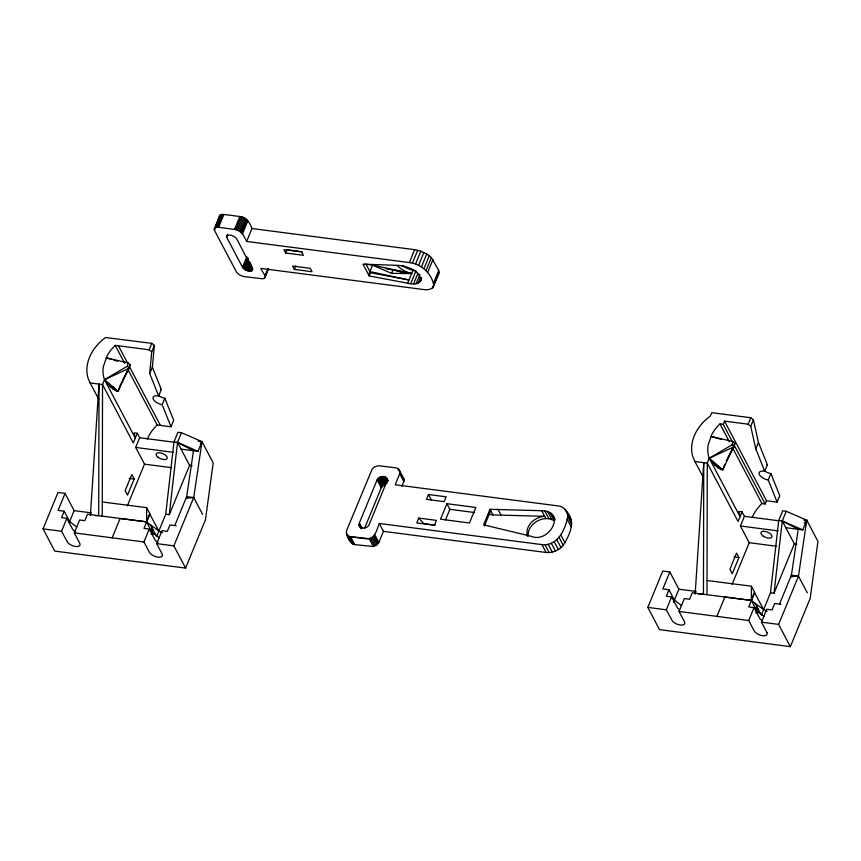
<?xml version="1.0" encoding="UTF-8"?>
<svg xmlns="http://www.w3.org/2000/svg" width="861" height="861" viewBox="0 0 861 861"><rect width="100%" height="100%" fill="white"/><g stroke="black" fill="none" stroke-linecap="round" stroke-linejoin="round"><path stroke-width="1.29" d="M162.406 532.679L158.833 531L146.542 521.895L102.255 516.148L102.524 384.544L104.504 379.701A39.584 30.372 -27.8 0 1 103.385 366.388L107.033 355.991A39.584 30.372 -27.8 0 1 114.136 346.413L115.223 345.39L149.136 349.792L151.73 351.858L149.696 373.566L158.661 395.942L158.047 395.812A7.921 3.735 22.4 0 0 153.097 398.815A7.921 3.735 22.4 0 0 160.878 404.412L162.169 404.681L171.038 426.798L157.186 425L156.099 426.023A39.584 30.372 -27.8 0 0 147.371 439.024M158.08 542.484A7.125 3.369 22.4 0 1 154.711 539.384L149.265 529.052L143.959 528.363L146.639 521.831L146.661 507.646L102.276 501.974M767.162 611.224L763.589 609.545L751.287 600.451L707.01 594.693L707.268 463.1L709.26 458.256A39.584 30.372 -27.8 0 1 708.14 444.943L711.778 434.547A39.584 30.372 -27.8 0 1 718.881 424.957L719.968 423.946L723.208 424.365L732.603 442.188M707.032 580.518L751.405 586.201L751.395 600.375L748.715 606.908L754.021 607.597L759.467 617.94A7.125 3.369 22.4 0 0 761.382 620.071M116.418 389.861L116.375 391.034L118.075 391.271L130.291 364.935L128.246 362.987L106.161 357.81L111.241 359.317M721.174 468.406L721.131 469.579L722.831 469.826L735.036 443.49L732.991 441.542L710.917 436.366L721.077 439.368M90.394 515.567L99.004 384.081L90.136 382.941L88.414 379.12A43.061 33.03 -27.8 0 1 105.526 337.523L151.794 343.345L154.388 345.401L152.354 367.109L149.696 373.566M695.15 594.112L703.76 462.637L694.892 461.485L693.17 457.665A43.061 33.03 -27.8 0 1 710.282 416.078L711.853 412.688L750.803 417.746L753.397 419.813L758.433 442.436L767.399 464.811L764.751 471.268L764.127 471.139A7.921 3.735 22.4 0 0 759.176 474.142A7.921 3.735 22.4 0 0 766.957 479.738L768.249 479.997L777.117 502.124L766.505 500.747L724.532 421.137L748.144 424.204L750.738 426.27L755.775 448.893L764.751 471.268M113.361 387.246L116.375 391.034L113.189 389.15L113.361 387.246L110.057 386.481L104.504 379.701L127.267 366.248L128.246 362.987M718.117 465.801L721.131 469.579L717.945 467.706L718.117 465.801L714.813 465.037L709.26 458.256L732.022 444.803L732.991 441.542M150.363 524.726L156.637 536.586L165.742 514.232L173.965 441.941L177.947 432.265L181.488 432.717L202.012 441.671L213.194 462.874L205.456 519.807L185.589 568.088L54.781 551.094L43.05 528.848L57.988 492.503L65.059 493.428L74.132 510.627L69.149 522.756M165.742 514.232L169.283 514.695L177.506 442.403L181.488 432.717M755.108 603.27L761.393 615.131L770.498 592.788L778.721 520.496L782.703 510.81L786.244 511.273L806.768 520.216L817.95 541.418L810.201 598.352L790.344 646.643L659.526 629.639L647.806 607.403L662.733 571.058L669.815 571.973L678.877 589.182L673.528 602.237M770.498 592.788L774.028 593.24L782.262 520.959L786.244 511.273M193.553 450.249L186.45 498.196L193.725 497.561L202.561 514.318M185.589 568.088L173.868 545.852L193.725 497.561L202.012 441.671L198.095 441.155M798.298 528.805L791.194 576.752L798.481 576.117L807.317 592.863M790.344 646.643L778.624 624.397L798.481 576.117L806.768 520.216L804.152 519.883M399.719 473.668C400.688 470.913 398.471 467.997 395.64 467.803L378.388 465.693L374.363 467.006L372.243 468.879L346.466 530.882C346.23 536.048 349.372 543.151 354.689 544.604L373.319 546.509L377.129 544.55L378.84 542.419L383.425 531.345L379.281 523.477L541.967 544.615C556.475 546.444 564.558 531.259 567.205 519.269C569.401 512.984 564.342 506.311 557.885 505.881L395.199 484.754L399.719 473.668L403.863 481.525L401.85 486.454M403.863 481.525L403.615 478.135L402.109 476.488M383.425 531.345L546.111 552.482C552.558 553.171 559.112 550.254 563.234 545.304C569.347 535.198 576.461 521.884 566.646 511.52M214.174 229.306L219.609 215.713L220.696 214.723L223.935 214.443L239.853 216.509C246.311 217.058 249.991 222.967 251.972 228.542L246.666 241.457L409.352 262.573C420.792 263.875 430.188 272.227 433.406 283.312C435.354 288.995 427.616 290.491 423.58 289.533L260.894 268.417C261.313 271.14 268.428 277.36 262.971 278.824L243.394 276.521L239.433 274.874L236.71 272.453L214.324 230.07L220.029 215.142M219.609 215.713L219.641 217.166M420.663 280.837C420.695 270.483 406.984 266.038 398.277 265.392L362.965 264.133L369.186 275.94L407.694 283.215C412.559 284.496 420.372 284.851 421.632 278.49M433.46 286.638L438.766 273.723L438.712 270.408L431.393 257.622L426.744 254.006L420.825 251.197L414.658 249.668L251.972 228.542M226.583 236.689C228.628 233.04 234.902 236.108 236.732 238.906L252.682 269.504C250.626 273.163 244.363 270.074 242.511 267.276L226.701 237.302L227.541 234.343M386.772 478.425L386.772 481.611L369.294 524.22C367.884 529.504 357.24 529.472 359.381 522.939L377.118 479.857C379.292 475.39 386.933 475.111 387.956 480.675M120.379 384.781L118.075 391.271L104.504 379.701L129.311 368.196L127.267 366.248M724.747 464.413L722.831 469.826L709.26 458.256L734.067 446.751L732.022 444.803M151.181 534.39L153.021 529.719M755.926 612.946L757.777 608.275M102.255 516.148L87.488 514.221L84.841 520.679L79.599 520.001L74.294 532.905L112.145 537.824L120.109 518.462L146.639 521.831L149.728 513.877L158.833 531M153.269 534.53L151.116 530.516L152.096 528.008M758.024 613.086L755.861 609.071L756.851 606.553M146.639 521.831L149.9 513.813L146.661 507.646M391.572 273.378L393.143 269.547L404.842 273.486L405.38 272.173L411.676 273.54L391.572 273.378L372.576 265.134L365.139 264.209M428.444 494.505L426.453 499.348L444.136 501.651L446.127 496.797L428.444 494.505L431.404 500.123M65.059 493.428L58.085 510.401L64.209 511.197L69.655 521.54L76.833 527.115M64.209 511.197L61.562 517.655L66.867 518.344L72.313 528.676A7.125 3.369 22.4 0 0 75.682 531.775M74.294 532.905L79.739 543.248A7.125 3.369 22.4 0 1 76.317 546.531A7.125 3.369 22.4 0 1 67.771 542.667L61.562 531.259L66.867 518.344M149.136 349.792L151.794 343.345M151.73 351.858L154.388 345.401M214.324 230.07L220.696 214.723M214.303 228.617L216.283 227.369L221.6 214.454M216.283 227.369L217.381 227.272L222.698 214.357M217.381 227.272L218.629 227.347L223.935 214.443M104.504 379.701L135.295 438.109L134.058 432.846L137.297 433.266L133.315 442.952L102.524 384.544L99.004 384.081L98.703 515.685L95.141 515.631M127.363 505.805L144.497 464.154L135.683 447.44L139.665 437.754L137.297 433.266M158.661 395.942L161.319 389.484L152.354 367.109M226.701 237.302L227.67 234.956M162.169 404.681L164.817 398.223L163.525 397.954A7.921 3.735 22.4 0 1 158.133 395.307M218.629 227.347L234.536 229.413L239.853 216.509M234.536 229.413L235.871 229.672L241.188 216.757M134.165 479.017L127.525 495.161L125.157 490.662L131.798 474.529L134.165 479.017L129.215 478.382M235.871 229.672L237.238 230.081L242.544 217.176M246.666 241.457L242.554 233.74L238.572 230.64L243.889 217.736M239.832 231.318L245.137 218.403M240.94 232.083L246.246 219.168M241.866 232.9L247.172 219.986M242.554 233.74L247.86 220.825M171.038 426.798L173.685 420.34L164.817 398.223M242.511 267.276L246.849 256.718M243.265 268.288L247.613 257.719M244.007 268.944L248.345 258.375M244.89 269.547L248.754 260.162M245.891 270.085L249.27 261.873M246.967 270.537L250.347 262.325M248.054 270.871L250.949 263.821M249.12 271.064L251.53 265.199M250.11 271.129L252.047 266.436M250.992 271.054L252.434 267.534M251.713 270.849L252.682 268.503M176.171 525.748L169.951 524.941L167.303 531.388L161.997 530.699L156.691 543.614L162.137 553.946A7.125 3.369 22.4 0 1 157.897 557.164A7.125 3.369 22.4 0 1 149.405 552.288L143.959 541.956L149.265 529.052M264.93 276.123L267.825 269.073M264.553 278.135L268.406 268.75M264.962 277.576L268.471 268.675M169.283 514.695L189.581 465.317L177.506 442.403L173.965 441.941M181.058 449.141L198.03 451.347L202.012 441.671L200.322 443.49M285.712 253.016L283.926 249.636L301.608 251.929L303.395 255.308L285.712 253.016L287.036 249.787L302.189 251.756M174.761 525.565L186.654 496.646L193.725 497.561M294.365 269.407L292.589 266.038L310.272 268.341L312.048 271.71L294.365 269.407L295.807 265.888M368.594 274.81L372.576 265.134L405.38 272.173L408.771 273.507L410.772 273.303A16.036 7.577 22.4 0 1 397.244 265.554M369.186 275.94L370.65 272.388M409.352 262.573L414.658 249.668M412.387 263.154L417.703 250.25M407.694 283.215L413 270.311L414.98 270.688M415.508 264.101L420.825 251.197M410.665 283.786L415.971 270.871M418.564 265.371L423.881 252.467M413.538 283.969L417.876 273.411M421.427 266.921L426.744 254.006M416.067 283.753L419.931 274.358M423.967 268.664L429.284 255.749M418.166 283.14L420.577 277.264M419.716 282.15L421.653 277.457M426.077 270.537L431.393 257.622M427.669 272.453L432.975 259.538M433.406 283.312L438.712 270.408M432.523 287.929L437.356 276.187M433.761 285.077L439.067 272.162M364.547 528.331L381.262 487.724L383.554 485.335L385.674 484.442L381.531 476.585M418.758 518.064L416.767 522.907L434.45 525.21L436.441 520.367L418.758 518.064L423.827 523.671L435.203 525.145M446.913 503.707L440.541 519.194L469.449 522.993L475.842 507.463L446.913 503.707L449.872 509.325L445.46 520.044M489.984 509.303L483.602 524.833L531.183 536.295C548.995 543.948 567.281 511.305 541.709 510.702L489.984 509.303L492.944 514.921L544.669 516.309L543.754 516.374A16.036 12.302 -27.8 0 0 527.847 536.468M484.312 526.179L490.695 510.648M723.208 424.365L724.532 421.137M669.815 571.973L662.83 588.956L668.965 589.753L674.411 600.085L681.589 605.67M668.965 589.753L666.317 596.21L671.612 596.899L677.069 607.231A7.125 3.369 22.4 0 0 678.985 609.362M707.01 594.693L692.244 592.777L689.586 599.234L684.344 598.556L679.038 611.461L684.484 621.793A7.125 3.369 22.4 0 1 681.062 625.086A7.125 3.369 22.4 0 1 672.527 621.212L666.306 609.803L671.612 596.899M748.144 424.204L750.803 417.746M750.738 426.27L753.397 419.813M755.775 448.893L758.433 442.436M709.26 458.256L740.051 516.654L738.803 511.391L742.042 511.811L738.06 521.497L707.268 463.1L703.76 462.637L703.459 594.23L698.712 594.165M732.119 584.35L749.242 542.699L740.428 525.996L744.41 516.309L742.042 511.811M768.249 479.997L770.907 473.55L769.605 473.281A7.921 3.735 22.4 0 1 764.213 470.633M738.921 557.573L732.28 573.717L729.913 569.218L736.542 553.085L738.921 557.573L733.959 556.938M679.038 611.461L716.89 616.368L724.865 597.017L751.395 600.375L755.861 609.071M752.127 517.579A39.584 30.372 -27.8 0 1 760.855 504.578L761.942 503.556L765.181 503.976L766.505 500.747M777.117 502.124L779.775 495.667L770.907 473.55M766.882 632.501A7.125 3.369 22.4 0 1 762.652 635.719A7.125 3.369 22.4 0 1 754.161 630.844L748.715 620.512L754.021 607.597M766.893 632.501L761.447 622.169L766.753 609.254L772.059 609.943L774.706 603.486L780.927 604.293M774.028 593.24L794.337 543.861L782.262 520.959L778.721 520.496M785.813 527.696L802.786 529.902L806.768 520.216L804.335 520.431M779.517 604.11L791.41 575.202L798.481 576.117M346.714 534.283L348.231 535.929L350.545 536.747L366.463 538.814C374.869 539.686 377.021 529.3 379.281 523.477M122.703 380.11L130.291 364.935M726.297 460.99L732.711 448.161M733.873 445.826L735.036 443.49M121.014 383.597L129.311 368.196M726.404 460.958L734.067 446.751M437.829 275.014L438.766 273.723M804.239 522.95L806.768 520.216M550.05 512.682L554.193 520.539L548.834 518.656L544.938 518.623A16.036 12.302 -27.8 0 0 528.202 535.574M139.665 437.754L174.772 442.317M744.41 516.309L778.226 520.701M135.683 447.44L173.384 452.337M740.428 525.996L778.14 530.893M189.581 465.317L192.089 465.64M794.337 543.861L796.845 544.195M144.497 464.154L171.802 467.695M749.242 542.699L776.557 546.251M449.872 509.325L474.669 512.543M489.026 514.415L492.944 514.921M74.132 510.627L91.352 512.865M678.877 589.182L696.097 591.41M43.05 528.848L61.562 531.259M112.145 537.824L143.959 541.956M156.691 543.614L173.868 545.852M647.806 607.403L666.306 609.803M716.89 616.368L748.715 620.512M761.447 622.169L778.624 624.397M386.008 268.686L392.422 269.891M394.984 270.376L411.676 273.54M766.785 464.692L767.399 464.811M160.706 389.366L161.319 389.484M369.918 271.592L409.018 279.986L370.51 272.711L366.173 264.467M413 270.311L412.096 270.085A16.036 7.577 22.4 0 1 402.184 265.468M113.781 360.059L117.591 361.19M237.238 230.081L238.572 230.64M802.786 529.902L782.262 520.959L798.33 529.321M198.03 451.347L177.506 442.403L193.574 450.766M756.819 610.793L763.987 616.368M152.063 532.238L159.231 537.824M717.945 467.706L714.813 465.037L714.339 462.583M113.189 389.15L110.057 386.481L109.584 384.028M570.789 519.387L565.182 509.432M763.589 609.545L754.473 592.433L751.395 600.375L754.645 592.368L751.405 586.201M146.542 521.895L151.116 530.516M733.852 444.567L765.181 503.976M719.968 423.946L729.364 441.768M732.496 447.709L761.942 503.556M694.892 461.485L702.899 476.671M567.485 513.931L571.629 521.798M567.668 516.557L571.812 524.414M567.205 519.269L571.349 527.136M553.558 516.503L554.742 518.752M552.084 514.383L555.044 520.001M560.791 534.885L564.934 542.742M547.553 511.466L551.697 519.334M559.09 537.447L563.234 545.304M544.69 510.799L548.834 518.656M541.709 510.702L545.852 518.559M556.873 539.75L561.017 547.618M554.236 541.709L558.38 549.576M551.298 543.226L555.442 551.094M548.177 544.249L552.321 552.105M545.024 544.712L549.167 552.579M541.967 544.615L546.111 552.482M497.949 509.206L500.908 514.824M398.837 469.363L403.981 479.19M397.954 468.621L404.067 480.341M386.266 477.694L388.042 481.062M385.556 477.112L387.332 480.481M384.695 476.693L387.063 481.181M383.705 476.456L387.256 483.193M382.639 476.424L386.191 483.161M380.444 476.94L384.587 484.808M379.41 477.468L383.554 485.335M378.485 478.156L382.628 486.024M377.71 478.964L381.853 486.831M377.118 479.857L381.262 487.724M374.696 534.552L378.84 542.419M373.954 535.671L378.097 543.539M372.974 536.683L377.129 544.55M371.823 537.544L375.966 545.4M370.542 538.211L374.686 546.068M373.319 546.509L369.175 538.652L350.545 536.747L354.689 544.604M359.381 522.939L362.352 528.546M359.059 524.36L360.834 527.728M359.123 525.275L360.899 528.654M349.308 536.457L353.451 544.313M348.231 535.929L352.375 543.786M346.348 533.228L351.492 543.054M118.452 345.81L127.224 362.449M129.731 367.195L160.426 425.42M115.223 345.39L124.619 363.213M127.751 369.154L157.186 425M90.136 382.941L98.767 399.289M350.857 542.139L350.405 539.944M762.738 535.79A5.941 2.809 22.4 0 0 771.93 536.984A5.941 2.809 22.4 0 0 764.665 531.334A5.941 2.809 22.4 0 0 762.738 535.79M157.983 457.234A5.941 2.809 22.4 0 0 167.174 458.429A5.941 2.809 22.4 0 0 159.909 452.778A5.941 2.809 22.4 0 0 157.983 457.234"/></g></svg>
